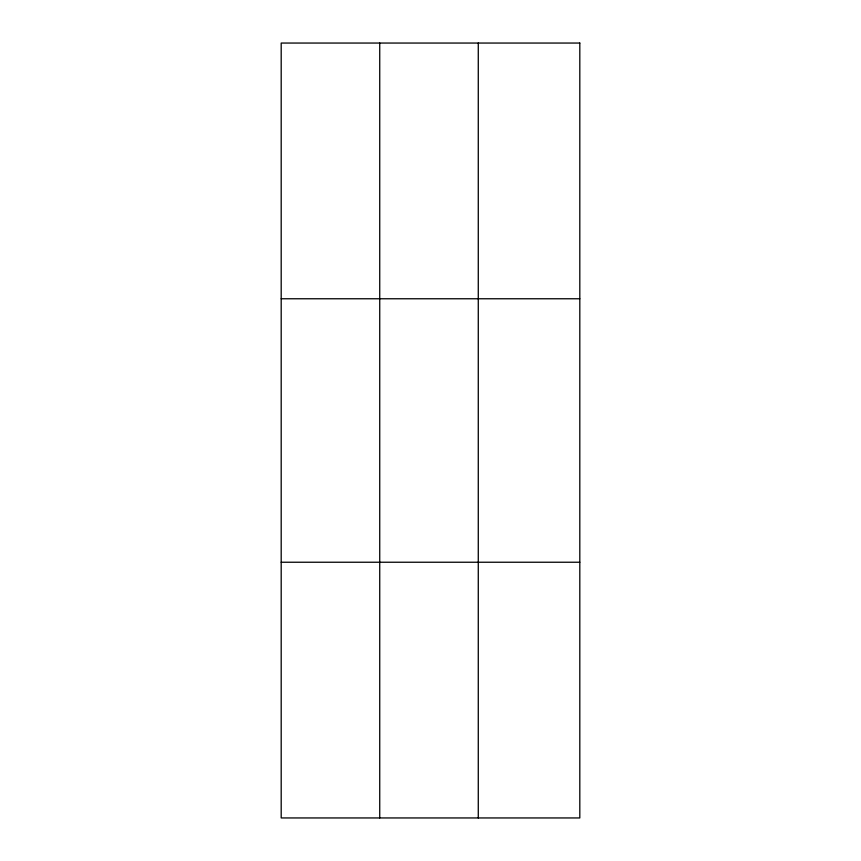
<?xml version="1.0" encoding="UTF-8"?>
<svg xmlns="http://www.w3.org/2000/svg" width="861" height="861" viewBox="0 0 861 861"><rect width="100%" height="100%" fill="white"/><g stroke="black" fill="none" stroke-linecap="round" stroke-linejoin="round"><path stroke-width="1.29" d="M379.733 43.05L379.733 817.95M478.275 43.05L478.275 817.95M281.192 298.767L579.808 298.767M281.192 562.233L579.808 562.233M579.808 43.05L579.808 817.95L281.192 817.95L281.192 43.05L579.808 43.05"/></g></svg>
